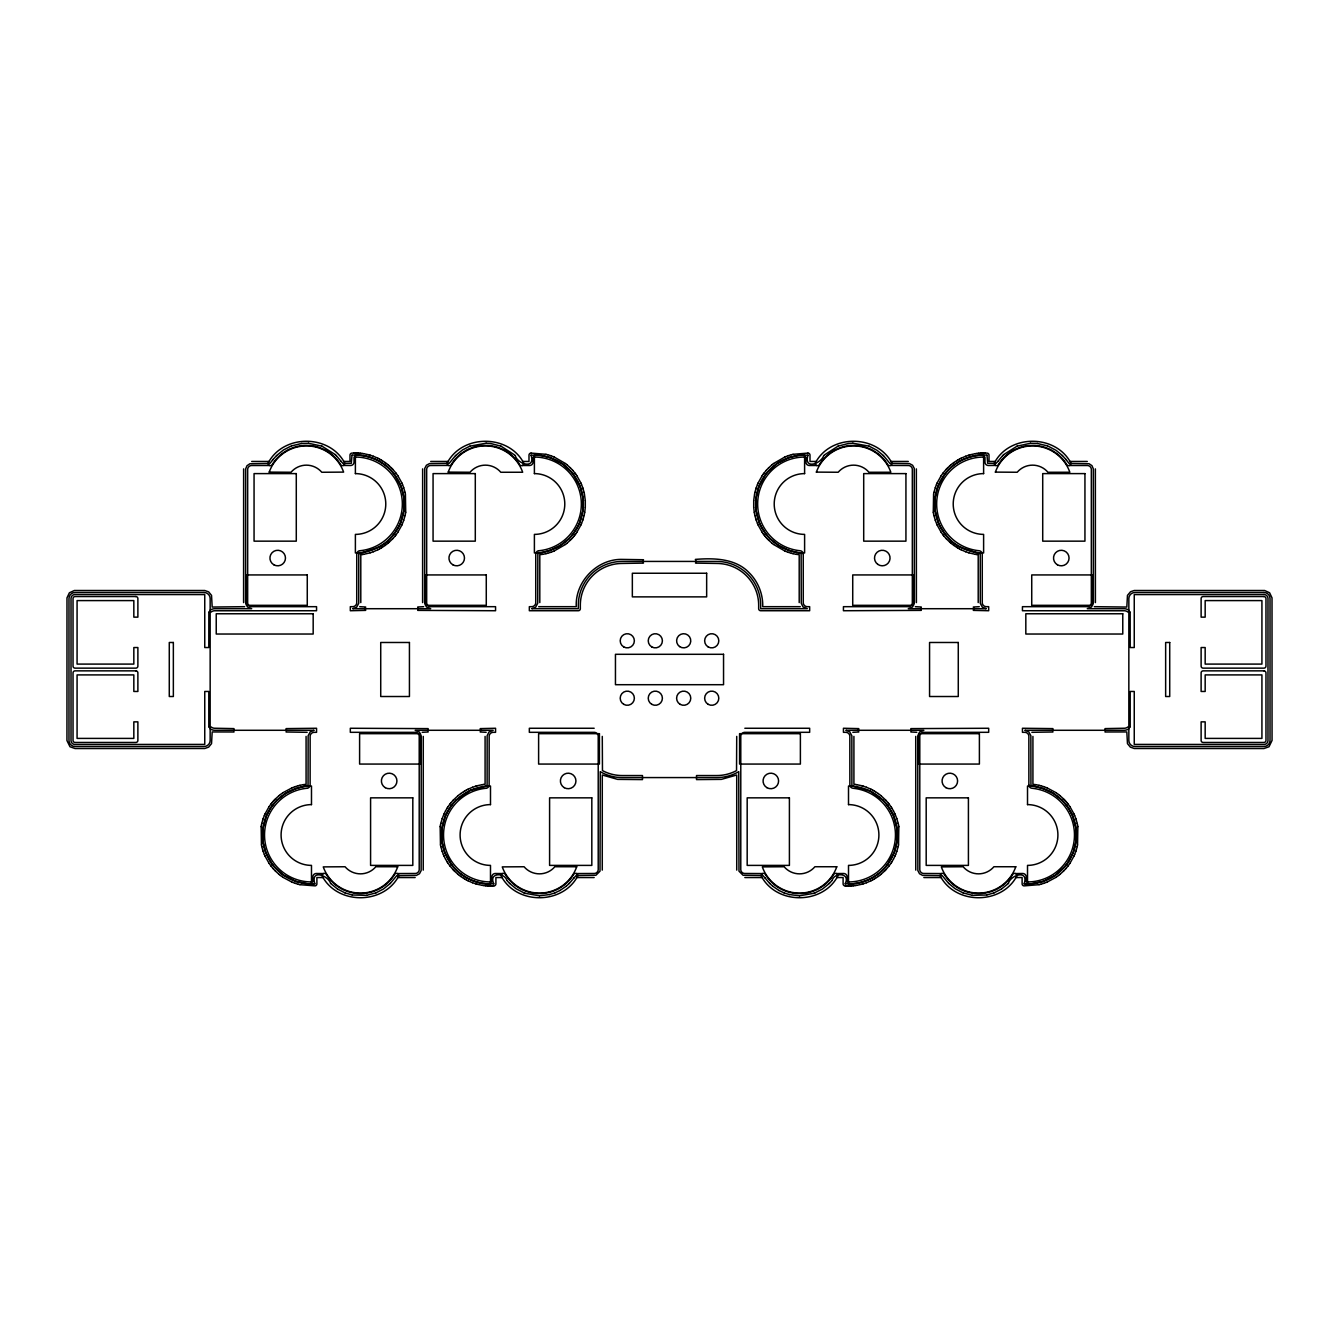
<?xml version="1.0" encoding="UTF-8"?>
<svg xmlns="http://www.w3.org/2000/svg" width="1339" height="1339" viewBox="0 0 1339 1339"><rect width="100%" height="100%" fill="white"/><g stroke="black" fill="none" stroke-linecap="round" stroke-linejoin="round"><path stroke-width="1.5" d="M243.631 468.884L243.598 602.6M422.639 468.884L422.605 602.6M423.241 870.116L423.275 736.4M585.294 507.297L585.294 500.702M602.265 870.116L602.282 774.996L617.614 779.382L642.486 779.599L642.486 775.549L622.267 775.549A41.944 41.944 0 0 1 602.466 770.611L602.282 736.4M753.706 500.702L753.706 507.297M585.294 507.381L584.725 512.268M753.706 500.619L754.577 494.091M262.929 828.623L262.929 841.377L265.641 852.24M403.943 510.377L403.943 497.623L401.231 486.76M441.937 828.623L441.937 841.377L444.648 852.24M582.95 510.377L582.95 497.623L580.239 486.76M261.155 826.732L261.456 844.909M262.929 828.59L266.227 816.271M403.943 510.41L400.646 522.729M405.717 512.268L405.416 494.091M440.163 826.732L440.464 844.909M441.937 828.59L445.234 816.271M582.95 510.41L579.653 522.729M261.172 826.648L261.456 825.092M405.416 513.908L405.7 512.352M440.18 826.648L440.464 825.092M584.423 513.908L584.708 512.352M933.584 494.091L933.283 512.268M898.536 844.909L898.837 826.732M1077.544 844.909L1077.845 826.732M261.473 825.008L261.808 823.468M405.064 515.532L405.399 513.992M440.481 825.008L440.816 823.468M584.072 515.532L584.407 513.992M754.593 494.007L754.928 492.467M933.601 494.007L933.936 492.467M898.184 846.533L898.519 844.993M1077.192 846.533L1077.527 844.993M261.825 823.368L262.662 820.238M405.048 515.632L403.692 520.352M440.832 823.368L442.188 818.648M584.055 515.632L583.218 518.762M754.945 492.384L755.782 489.237M933.952 492.384L935.308 487.647M898.168 846.616L896.812 851.353M1077.175 846.616L1076.338 849.763M262.695 820.154L263.18 818.648M582.699 520.352L583.185 518.846M755.815 489.153L756.301 487.647M1075.82 851.353L1076.305 849.847M263.197 818.564L264.352 815.518M403.675 520.436L401.867 525.005M442.205 818.564L444.012 813.995M582.683 520.436L581.528 523.482M756.317 487.563L757.472 484.517M758.761 486.76L755.866 499.196L756.05 510.377M935.325 487.563L936.48 484.517M937.769 486.76L934.873 499.196L935.057 510.377M894.352 852.24L897.247 839.804L897.063 828.623M896.795 851.437L895.64 854.483M1073.359 852.24L1076.255 839.804L1076.071 828.623M1075.803 851.437L1074.648 854.483M758.778 486.743L765.741 474.19M937.785 486.743L944.748 474.19M894.335 852.257L887.372 864.81M1073.342 852.257L1067.334 863.521M264.386 815.434L265.005 813.995M266.243 816.254L267.549 813.342M400.629 522.746L399.323 525.658M445.251 816.254L446.557 813.342M579.636 522.746L578.331 525.658M580.875 525.005L581.494 523.566M757.506 484.45L758.125 482.994M936.513 484.45L937.133 482.994M894.988 856.006L895.607 854.55M1073.995 856.006L1074.614 854.55M265.055 813.911L269.055 806.697M401.834 525.089L397.817 532.303M444.063 813.911L445.485 810.999M580.841 525.089L576.824 532.303M758.159 482.91L762.176 475.696M937.166 482.91L941.183 475.696M894.937 856.09L893.515 859.002M1073.945 856.09L1069.945 863.304M399.307 525.675L394.252 533.809M267.566 813.325L271.666 806.48M578.314 525.675L573.259 533.809M446.573 813.325L451.628 805.191M445.536 810.915L447.159 808.103M893.464 859.086L891.841 861.898M447.209 808.036L448.063 806.697M890.937 863.304L891.791 861.965M997.873 461.403L995.915 463.461L987.697 463.311L986.994 455.176M397.767 532.37L395.875 535.014M269.106 806.63L270.997 803.986M575.887 533.675L576.774 532.37M448.113 806.63L450.004 803.986M762.226 475.63L763.113 474.324M941.233 475.63L943.125 472.985M890.887 863.37L888.996 866.015M1069.894 863.37L1068.003 866.015M573.778 878.166L576.138 875.539L595.922 875.271L600.006 871.187L600.257 771.649L601.512 772.402A43.902 43.902 0 0 0 622.217 777.574L716.783 777.574A43.902 43.902 0 0 0 737.488 772.402L738.743 771.649L738.994 871.187L743.078 875.271L762.862 875.539L765.222 878.166M997.873 461.386L1002.727 455.578M272.503 460.281L269.875 463.445L249.908 463.746L246.979 465.721L245.656 468.918L245.623 602.6L247.38 606.902L251.682 608.709L214.893 608.709A8.101 8.101 0 0 0 210.374 610.065L210.156 610.233M573.778 878.166L569.326 883.422M271.683 806.463L272.62 805.191M574.883 535.014L575.837 533.742M763.163 474.257L764.117 472.985M1066.38 864.81L1067.317 863.538M272.503 460.265L273.34 459.177M393.248 535.064L394.235 533.826M394.838 536.32L395.825 535.081M271.047 803.919L272.035 802.68M272.637 805.174L273.625 803.936M572.255 535.064L573.243 533.826M573.845 536.32L574.833 535.081M450.055 803.919L451.042 802.68M451.645 805.174L452.632 803.936M764.167 472.918L766.226 470.407M765.757 474.173L766.745 472.935M943.175 472.918L946.355 469.169M944.765 474.173L945.752 472.935M886.368 866.065L887.355 864.827M888.945 866.082L885.765 869.831M1065.375 866.065L1066.363 864.827M1067.953 866.082L1065.894 868.593M273.357 459.177L276.554 455.578M832.172 880.359C834.113 872.191 850.985 872.66 845.127 883.824M832.172 880.359L829.393 883.422M393.248 535.081L391.139 537.475M394.787 536.387L392.645 538.83M272.085 802.613L273.106 801.408M273.625 803.919L276.838 800.371M572.255 535.081L569.042 538.629M572.774 537.592L573.795 536.387M451.092 802.613L453.235 800.17M452.649 803.919L455.846 800.371M766.745 472.918L777.39 463.294L788.855 457.637M945.752 472.918L947.861 470.525M886.351 866.082C878.25 876.024 866.099 882.518 853.328 883.74M1065.375 866.082L1054.73 875.706L1043.265 881.363M273.173 801.341L274.227 800.17M571.653 538.83L572.707 537.659M766.293 470.34L768.502 467.964M1065.827 868.66L1063.618 871.036M390.034 538.629L391.122 537.491M392.578 538.897L389.046 542.312M274.294 800.103L275.382 798.965M570.498 540.035L571.586 538.897M453.302 800.103L458.105 795.6M946.422 469.102L947.51 467.964M947.878 470.508C957.736 459.88 972.499 454.072 986.96 455.143M884.61 871.036L885.698 869.898M455.561 455.578L449.151 463.361L429.551 463.579L426.438 465.236L424.748 468.399L424.63 602.6L426.388 606.902L430.689 608.709L352.676 608.709L356.576 607.303L358.735 603.253L358.768 554.095C368.342 549.894 382.519 548.505 390.017 538.646M390.318 883.422L396.746 875.639L416.396 875.405L419.492 873.731L421.132 870.601L421.249 736.4L419.492 732.098L415.19 730.291L493.204 730.291L488.919 732.048L487.145 735.747L487.111 784.905L485.873 786.244M823.719 455.578C821.192 463.796 803.333 470.006 807.986 455.176M1008.401 883.422C1010.493 874.886 1029.088 869.279 1024.134 883.824M276.57 455.561L283.533 449.937L290.898 446.155M455.578 455.561L462.541 449.937L469.905 446.155M390.302 883.439L383.339 889.063L375.974 892.845M1002.727 455.561L1003.714 454.607M569.309 883.439L566.246 886.2M829.377 883.439L822.414 889.063L815.049 892.845M1008.401 883.439L1001.421 889.063M275.449 798.898L279.098 795.6M276.855 800.354L285.609 793.408L295.735 788.621M569.025 538.646L560.271 545.592L550.145 550.379M570.431 540.102L566.782 543.4M768.569 467.914L772.218 464.6M455.863 800.354L470.274 790.395L485.672 786.261M947.577 467.914L949.954 465.687M884.543 871.086L880.895 874.4M1063.551 871.086L1059.902 874.4M824.221 455.076L838.047 446.155M1003.731 454.607L1017.054 446.155M387.774 543.4L388.98 542.379M950.021 465.621L951.226 464.6M566.246 886.217L559.987 890.468M387.707 543.45L385.13 545.425M565.476 544.437L566.715 543.45M279.165 795.55L280.403 794.563M772.285 464.549L773.524 463.562M458.172 795.55L460.75 793.575M951.293 464.549L952.531 463.562M879.589 875.438L880.828 874.451M1058.597 875.438L1059.835 874.451M565.409 544.488L553.961 551.099M280.47 794.512L283.115 792.621M773.591 463.512L785.039 456.9M952.598 463.512L953.87 462.574M878.25 876.426L879.522 875.488M1128.844 728.767L1128.626 728.935A8.101 8.101 0 0 1 1124.107 730.291L1024.804 730.291L1028.703 731.697L1030.863 735.747L1030.946 785.29L1043.248 788.621M1058.53 875.488L1055.885 877.38M385.063 545.475L382.351 547.283M460.817 793.525L463.528 791.717M953.937 462.524L956.649 460.716M878.183 876.476L875.472 878.284M283.182 792.571L291.919 787.901M1055.818 877.43L1047.081 882.1M1001.421 889.063L994.057 892.845M380.929 548.153L382.285 547.333M956.716 460.666L958.071 459.863M463.595 791.667L464.951 790.847M874.049 879.137L875.405 878.334M379.473 548.957L380.845 548.187M958.155 459.813L959.527 459.043M465.035 790.813L466.407 790.043M872.593 879.957L873.965 879.187M559.97 890.485L554.982 892.845M377.983 549.726L379.389 549.007M959.611 459.009L961.017 458.273M466.491 789.993L467.897 789.274M871.103 880.727L872.509 879.991M377.899 549.76L373.397 551.718M961.101 458.239L965.603 456.281M467.981 789.24L472.483 787.282M871.019 880.761L866.517 882.719M343.454 465.436L350.768 465.503A3.414 3.414 0 0 0 354.032 462.122L354.032 457.084L355.387 457.051A46.949 46.949 0 0 1 402.286 501.69A46.949 46.949 0 0 1 359.99 550.731M522.327 465.503L529.775 465.503A3.414 3.414 0 0 0 533.039 462.122L533.056 457.084L534.395 457.051A46.949 46.949 0 0 1 581.293 501.69A46.949 46.949 0 0 1 538.998 550.731M890.602 465.436L908.696 465.52A4.05 4.05 0 0 1 912.328 469.152L912.328 603.019A4.05 4.05 0 0 1 908.696 606.651L843.436 606.684L843.436 610.735L921.299 610.383A4.385 4.385 0 0 1 921.299 607.019L915.307 606.684M1069.476 465.503L1087.703 465.52A4.05 4.05 0 0 1 1091.335 469.152L1091.335 603.019A4.05 4.05 0 0 1 1087.703 606.651L1022.444 606.684L1022.444 610.735L1124.71 610.768A6.076 6.076 0 0 1 1127.488 611.756L1127.639 611.873A2.025 2.025 0 0 0 1130.166 611.772L1130.2 647.54L1134.25 647.54L1134.25 594.583L1264.334 594.533A4.05 4.05 0 0 1 1267.983 598.182L1267.983 740.818A4.05 4.05 0 0 1 1264.334 744.467L1134.25 744.417L1134.25 691.46L1130.2 691.46L1130.2 727.261A2.025 2.025 0 0 0 1127.639 727.127L1127.488 727.244A6.076 6.076 0 0 1 1124.71 728.232L1104.976 728.617A4.385 4.385 0 0 1 1104.976 731.981L1126.819 731.948L1127.471 743.614L1130.334 747.112L1134.233 748.501L1263.949 748.534L1269.004 746.76L1272.05 740.434L1272.017 597.88L1269.606 592.775L1264.635 590.499L1134.233 590.499L1130.501 591.771L1127.471 595.386L1126.819 607.052L1094.314 606.684M323.419 873.564L316.205 873.497A3.414 3.414 0 0 0 312.841 876.878L312.841 881.916L311.485 881.949A46.949 46.949 0 0 1 264.586 837.31A46.949 46.949 0 0 1 306.882 788.269M502.426 873.564L495.212 873.497A3.414 3.414 0 0 0 491.848 876.878L491.848 881.916L490.492 881.949A46.949 46.949 0 0 1 443.594 837.31A46.949 46.949 0 0 1 485.89 788.269M762.51 873.564L744.417 873.48A4.05 4.05 0 0 1 740.785 869.848L740.785 735.981A4.05 4.05 0 0 1 744.417 732.349L809.66 732.316L809.66 728.265L744.835 728.265M941.518 873.564L923.425 873.48A4.05 4.05 0 0 1 919.793 869.848L919.793 735.981A4.05 4.05 0 0 1 923.425 732.349L988.684 732.316L988.684 728.265L910.821 728.617A4.385 4.385 0 0 1 910.821 731.981L916.813 732.316M785.123 456.867L788.169 455.729M553.877 551.132L550.831 552.287M292.002 787.868L295.049 786.713M1046.998 882.133L1043.951 883.271M469.922 446.155L486.107 443.209M838.063 446.155L848.056 443.56M1017.071 446.155L1030.511 443.259M375.974 892.845L366.652 895.339M554.982 892.845L549.726 894.536M815.049 892.845L813.761 893.331M994.057 892.845L986.793 894.988M291.551 445.904L301.593 443.477M373.313 551.752L370.233 552.789M965.687 456.248L968.766 455.21M472.567 787.248L475.646 786.211M866.433 882.752L863.354 883.79M813.761 893.331L799.534 895.791M788.253 455.695L791.366 454.758M788.872 457.62L798.195 455.444L807.953 455.143M550.128 550.379L537.843 553.71L537.742 603.186L535.583 607.303L531.717 608.709L578.314 608.709L578.314 605.328A43.902 43.902 0 0 1 622.217 561.426L716.783 561.426A43.902 43.902 0 0 1 760.686 605.328L760.686 608.709L807.317 608.709L803.032 606.952L801.258 603.253L801.124 553.576L788.872 550.379M550.747 552.304L547.634 553.258M295.132 786.696L298.246 785.742M295.752 788.621L308.054 785.29L308.137 735.747L310.297 731.697L314.163 730.291L214.893 730.291A8.101 8.101 0 0 1 210.374 728.935L210.156 728.767M1043.248 881.38L1030.729 883.874M1043.868 883.305L1040.754 884.242M370.15 552.823L363.739 554.313M968.85 455.176L970.373 454.758M475.73 786.177L477.253 785.742M861.747 884.242L863.27 883.824M791.449 454.724L792.973 454.339M546.027 553.66L547.551 553.275M970.457 454.724L975.261 453.687M298.329 785.725L299.852 785.34M477.337 785.725L482.14 784.687M861.663 884.276L856.86 885.313M1039.148 884.661L1040.671 884.276M549.726 894.536L539.466 895.791M793.056 454.323L807.886 453.101M545.944 553.677L542.747 554.313M299.953 785.323L303.133 784.687M1039.047 884.677L1024 885.882A2.025 2.025 0 0 1 1022.126 883.958L1022.109 877.547L1015.933 877.547M986.776 894.988L972.348 895.339M975.344 453.67L976.901 453.436M362.099 554.564L363.656 554.329M542.663 554.329L539.801 554.714L539.801 602.6M303.217 784.671L306.079 784.286L306.079 736.4M482.224 784.671L483.797 784.436M855.203 885.564L856.776 885.33M366.652 895.339L352.224 894.988M848.072 443.56L852.876 443.209M977.001 453.436L978.575 453.252M361.999 554.564L360.794 554.714L360.794 602.6M483.881 784.436L485.086 784.286L485.086 736.4M853.546 885.749L855.119 885.564M301.593 443.477L308.489 443.259M494.007 885.882L494.108 885.866A2.025 2.025 0 0 0 495.899 883.958L495.899 877.547L502.075 877.547M352.04 455.143C366.501 454.072 381.264 459.88 391.122 470.508M531.014 453.118L530.897 453.118A2.025 2.025 0 0 0 529.005 455.042L528.989 461.453L522.813 461.453M531.047 455.143L540.789 455.444L550.128 457.62M978.658 453.235L980.232 453.118M314.832 883.857L313.092 883.941M493.706 883.874L485.706 883.74M853.294 883.74L845.294 883.874M851.889 885.882L853.462 885.765M353.68 453.034L351.789 453.134A2.025 2.025 0 0 0 349.998 455.042L349.981 461.453L343.805 461.453M531.114 453.101L545.944 454.323M980.315 453.101L981.889 453.034M492.2 885.966L493.79 885.899M850.215 885.966L851.805 885.899M1030.712 883.874L1025.925 883.941M1030.511 443.259L1037.407 443.477M353.764 453.034L355.354 453M981.989 453.034L983.562 453M313.075 883.941L308.288 883.874M490.543 886L492.116 885.966M848.558 886L850.131 885.966M852.893 443.209L869.078 446.155M251.715 461.453L269.039 461.453M430.723 461.453L448.046 461.453M816.187 461.453L810.011 461.453L809.995 455.076A2.025 2.025 0 0 0 808.237 453.134L807.986 453.118M890.954 461.453L908.277 461.453M995.195 461.453L989.019 461.453L989.019 455.076A2.025 2.025 0 0 0 987.245 453.134L985.32 453.034M1069.961 461.453L1087.285 461.453M269.524 465.503L251.297 465.52A4.05 4.05 0 0 0 247.665 469.152L247.665 603.019A4.05 4.05 0 0 0 251.297 606.651L316.556 606.684L316.556 610.735L214.29 610.768A6.076 6.076 0 0 0 211.512 611.756L211.361 611.873A2.025 2.025 0 0 1 208.834 611.772L208.8 647.54L204.75 647.54L204.75 594.583L74.666 594.533A4.05 4.05 0 0 0 71.017 598.182L71.017 740.818A4.05 4.05 0 0 0 74.666 744.467L204.75 744.417L204.75 691.46L208.8 691.46L208.8 727.261A2.025 2.025 0 0 1 211.361 727.127L211.512 727.244A6.076 6.076 0 0 0 214.29 728.232L234.024 728.617A4.385 4.385 0 0 0 234.024 731.981L212.181 731.948L211.529 743.614L208.666 747.112L204.767 748.501L75.051 748.534L69.996 746.76L66.95 740.534L66.983 597.88L69.394 592.775L74.365 590.499L204.767 590.499L208.666 591.888L211.529 595.386L212.181 607.052L244.686 606.684M816.673 465.503L809.325 465.503A3.414 3.414 0 0 1 805.911 462.223L805.944 457.084L804.605 457.051A46.949 46.949 0 0 0 757.707 501.69A46.949 46.949 0 0 0 800.002 550.731A3.481 3.481 0 0 1 803.333 553.995M359.706 606.684L365.681 607.019A4.385 4.385 0 0 0 365.681 610.383L350.316 610.735L350.316 606.684L353.078 606.651A4.05 4.05 0 0 0 356.726 603.019L356.743 554.095A3.431 3.431 0 0 1 359.739 550.714M423.693 606.684L417.701 607.019A4.385 4.385 0 0 1 417.701 610.383L495.564 610.735L495.564 606.684L430.304 606.651A4.05 4.05 0 0 1 426.672 603.019L426.672 469.152A4.05 4.05 0 0 1 430.304 465.52L448.398 465.436M538.713 606.684L576.272 606.684C574.95 581.662 597.161 558.748 622.217 559.401L643.49 559.735A4.385 4.385 0 0 0 643.49 563.1L622.267 563.451A41.911 41.911 0 0 0 580.323 605.379L580.339 608.709A2.025 2.025 0 0 1 578.314 610.735L529.34 610.735L529.34 606.684L532.102 606.651A4.05 4.05 0 0 0 535.734 603.019L535.751 554.095A3.431 3.431 0 0 1 538.747 550.714M800.287 606.684L762.728 606.684C763.079 594.148 758.108 581.595 749.187 572.774C735.513 558.263 713.737 557.945 695.343 559.401L695.51 559.735A4.385 4.385 0 0 1 695.51 563.1L716.733 563.451A41.911 41.911 0 0 1 758.677 605.379L758.661 608.709A2.025 2.025 0 0 0 760.686 610.735L809.66 610.735L809.66 606.684L806.898 606.651A4.05 4.05 0 0 1 803.266 603.019L803.249 554.095M979.294 606.684L973.319 607.019A4.385 4.385 0 0 1 973.319 610.383L988.684 610.735L988.684 606.684L985.922 606.651A4.05 4.05 0 0 1 982.274 603.019L982.257 554.095A3.481 3.481 0 0 0 979.01 550.731A46.949 46.949 0 0 1 936.714 501.69A46.949 46.949 0 0 1 983.613 457.051L984.968 457.084L984.968 462.223A3.414 3.414 0 0 0 988.333 465.503L995.546 465.436M594.165 728.265L529.34 728.265L529.34 732.316L594.583 732.349A4.05 4.05 0 0 1 598.215 735.981L598.215 869.848A4.05 4.05 0 0 1 594.583 873.48L576.49 873.564M307.167 732.316L286.044 731.981A4.385 4.385 0 0 0 286.044 728.617L316.556 728.265L316.556 732.316L313.795 732.349A4.05 4.05 0 0 0 310.146 735.981L310.129 784.905A3.431 3.431 0 0 1 307.133 788.286M422.187 732.316L428.179 731.981A4.385 4.385 0 0 1 428.179 728.617L350.316 728.265L350.316 732.316L415.575 732.349A4.05 4.05 0 0 1 419.207 735.981L419.207 869.848A4.05 4.05 0 0 1 415.575 873.48L397.482 873.564M486.174 732.316L480.199 731.981A4.385 4.385 0 0 0 480.199 728.617L495.564 728.265L495.564 732.316L492.802 732.349A4.05 4.05 0 0 0 489.17 735.981L489.137 784.905A3.431 3.431 0 0 1 486.141 788.286M852.826 732.316L858.801 731.981A4.385 4.385 0 0 1 858.801 728.617L843.436 728.265L843.436 732.316L846.198 732.349A4.05 4.05 0 0 1 849.83 735.981L849.863 785.005A3.481 3.481 0 0 0 853.11 788.269A46.949 46.949 0 0 1 895.406 837.31A46.949 46.949 0 0 1 848.508 881.949L847.152 881.916L847.152 876.878A3.414 3.414 0 0 0 843.788 873.497L836.574 873.564M1031.833 732.316L1052.956 731.981A4.385 4.385 0 0 1 1052.956 728.617L1022.444 728.265L1022.444 732.316L1025.205 732.349A4.05 4.05 0 0 1 1028.854 735.981L1028.871 785.005M1015.581 873.564L1022.795 873.497A3.414 3.414 0 0 1 1026.21 876.777L1026.159 881.916L1027.515 881.949A46.949 46.949 0 0 0 1074.414 837.31A46.949 46.949 0 0 0 1032.118 788.269A3.481 3.481 0 0 1 1028.787 785.005M323.067 877.547L316.891 877.547L316.891 883.924A2.025 2.025 0 0 1 315.117 885.866L299.953 884.677M397.834 877.547L415.157 877.547M576.841 877.547L594.165 877.547M744.835 877.547L762.159 877.547M836.925 877.547L843.101 877.547L843.101 883.924A2.025 2.025 0 0 0 844.859 885.866L845.127 885.882M923.843 877.547L941.166 877.547M799.534 895.791L789.274 894.536M539.466 895.791L525.239 893.331M983.646 453L985.236 453.034M355.438 453L357.011 453.034M846.884 885.966L848.457 886M488.869 885.966L490.442 886M486.124 443.209L490.928 443.56M357.111 453.034L358.685 453.101M1025.908 883.941L1024.168 883.857M845.21 885.899L846.8 885.966M487.195 885.899L488.785 885.966M308.489 443.259L321.929 446.155M358.768 453.118L360.342 453.235M853.127 786.244L851.889 785.039L851.855 735.814L849.696 731.697L845.83 730.291L923.843 730.291L919.558 732.048L917.751 736.366L917.868 870.601L919.508 873.731L922.604 875.405L942.254 875.639L948.681 883.422M485.538 885.765L487.111 885.882M308.271 883.874L295.752 881.38M360.425 453.252L361.999 453.436M977.001 554.564L978.206 554.714L978.206 602.6M855.119 784.436L853.914 784.286L853.914 736.4M853.328 786.261L870.166 791.064L883.137 800.354M485.672 883.74C472.901 882.518 460.75 876.024 452.649 866.082M483.881 885.564L485.454 885.749M1037.407 443.477L1047.449 445.904M490.944 443.56L500.937 446.155M362.099 453.436L363.656 453.67M975.344 554.329L976.901 554.564M796.337 554.329L799.199 554.714L799.199 602.6M1035.783 784.671L1032.921 784.286L1032.921 736.4M855.203 784.436L856.776 784.671M482.224 885.33L483.797 885.564M972.348 895.339L963.026 892.845M975.261 554.313L968.85 552.823M363.739 453.687L368.543 454.724M796.253 554.313L793.056 553.677M1035.867 784.687L1039.047 785.323M856.86 784.687L861.663 785.725M482.14 885.313L477.337 884.276M352.207 894.988L344.943 892.845M546.027 454.339L547.551 454.724M791.449 553.275L792.973 553.66M1039.148 785.34L1040.671 785.725M298.329 884.276L299.852 884.661M789.274 894.536L784.018 892.845M547.634 454.758L550.747 455.695M791.366 553.258L788.253 552.304M368.627 454.758L370.15 455.176M1040.754 785.742L1043.868 786.696M861.747 785.742L863.27 786.177M475.73 883.824L477.253 884.242M298.246 884.242L295.132 883.305M968.766 552.789L965.687 551.752M370.233 455.21L373.313 456.248M863.354 786.211L866.433 787.248M475.646 883.79L472.567 882.752M550.831 455.729L553.877 456.867M550.145 457.637L562.916 464.181L572.255 472.918M788.855 550.379L778.746 545.592L769.975 538.646M788.169 552.287L785.123 551.132M1043.951 786.713L1046.998 787.868M1043.265 788.621L1053.375 793.408L1062.145 800.354M295.735 881.363L282.964 874.819L273.625 866.082M295.049 883.271L292.002 882.133M525.239 893.331L523.951 892.845M965.603 551.718L961.101 549.76M373.397 456.281L377.899 458.239M866.517 787.282L871.019 789.24M472.483 882.719L467.981 880.761M1048.102 446.155L1056.036 450.322L1062.43 455.561M869.095 446.155L877.028 450.322L883.422 455.561M500.953 446.155L514.779 455.076M321.946 446.155L335.269 454.607M963.026 892.845L955.092 888.678L948.698 883.439M784.018 892.845L779.03 890.485M523.951 892.845L516.017 888.678L509.623 883.439M344.943 892.845L337.579 889.063M785.039 551.099L773.591 544.488M553.961 456.9L565.409 463.512M1047.081 787.901L1055.818 792.571M291.919 882.1L283.182 877.43M959.611 549.007L961.017 549.726M377.983 458.273L379.389 459.009M871.103 789.274L872.509 789.993M466.491 879.991L467.897 880.727M958.155 548.187L959.527 548.957M379.473 459.043L380.845 459.813M872.593 790.043L873.965 790.813M465.035 879.187L466.407 879.957M779.013 890.468L772.754 886.217M956.716 547.333L958.071 548.153M380.929 459.863L382.285 460.666M874.049 790.847L875.405 791.667M463.595 878.334L464.951 879.137M956.649 547.283L953.937 545.475M382.351 460.716L385.063 462.524M875.472 791.717L878.183 793.525M463.528 878.284L460.817 876.476M337.579 889.063L330.599 883.439M1055.885 792.621L1058.53 794.512M283.115 877.38L280.47 875.488M1128.844 610.233L1128.626 610.065A8.101 8.101 0 0 0 1124.107 608.709L1087.285 608.709L1091.57 606.952L1093.377 602.634L1093.344 468.918L1091.971 465.671L1089.092 463.746L1069.125 463.445L1066.497 460.281M953.87 545.425L951.293 543.45M878.25 793.575L880.828 795.55M385.13 462.574L386.402 463.512M459.478 875.488L460.75 876.426M772.285 543.45L773.524 544.437M1058.597 794.563L1059.835 795.55M565.476 463.562L566.715 464.549M386.469 463.562L387.707 464.549M458.172 874.451L459.411 875.438M279.165 874.451L280.403 875.438M772.754 886.2L769.691 883.439M950.021 542.379L951.226 543.4M772.218 543.4L768.569 540.102M1059.902 795.6L1063.551 798.898M566.782 464.6L570.431 467.914M880.895 795.6L885.698 800.103M387.774 464.6L388.98 465.621M458.105 874.4L454.457 871.086M279.098 874.4L275.449 871.086M949.954 542.312L946.422 538.897M389.046 465.687L391.423 467.914M335.286 454.607L336.273 455.561M948.983 538.646C956.481 548.505 970.658 549.894 980.232 554.095L980.265 603.253L982.424 607.303L986.291 608.709L908.277 608.709L912.562 606.952L914.37 602.634L914.252 468.399L912.612 465.269L909.516 463.595L889.849 463.361L883.439 455.578M1062.446 455.578L1065.643 459.177M515.281 455.578C517.373 464.114 535.968 469.721 531.014 455.176M769.674 883.422L765.222 878.166M336.273 455.578L341.127 461.386M509.607 883.422L506.828 880.359M330.599 883.422C328.072 875.221 310.213 868.994 314.866 883.824M947.878 537.491L948.966 538.629M1063.618 798.965L1064.706 800.103M1062.162 800.371L1065.375 803.919M769.958 538.629L766.745 535.081M767.414 538.897L768.502 540.035M570.498 467.964L572.707 470.34M883.154 800.371L886.351 803.919M391.49 467.964L392.578 469.102M453.302 869.898L454.39 871.036M275.382 871.036L273.173 868.66M947.861 537.475L945.752 535.081M946.355 538.83L944.213 536.387M1064.773 800.17L1065.827 801.341M766.293 537.659L767.347 538.83M885.765 800.17L887.908 802.613M392.645 469.169L395.825 472.918M391.139 470.525L393.248 472.918M453.235 869.831L450.055 866.082M1065.894 801.408L1066.915 802.613M765.205 536.387L766.226 537.592M572.774 470.407L574.833 472.918M273.106 868.593L271.047 866.082M506.828 880.359C504.736 872.292 488.149 872.593 493.873 883.824M944.765 533.826L945.752 535.064M943.175 535.081L944.162 536.32M1066.965 802.68L1067.953 803.919M1065.375 803.936L1066.363 805.174M765.757 533.826L766.745 535.064M764.167 535.081L765.155 536.32M887.958 802.68L888.945 803.919M886.368 803.936L887.355 805.174M572.255 472.935L573.243 474.173M393.248 472.935L394.235 474.173M451.645 864.827L452.632 866.065M272.637 864.827L273.625 866.065M1065.66 459.177L1066.497 460.265M944.748 533.809L939.693 525.675M943.125 535.014L941.233 532.37M1068.003 803.986L1069.894 806.63M1066.38 805.191L1067.317 806.463M765.741 533.809L760.686 525.675M763.163 533.742L764.117 535.014M888.996 803.986L890.887 806.63M887.372 805.191L892.427 813.325M574.883 472.985L575.837 474.257M573.259 474.19L580.222 486.743M395.875 472.985L397.767 475.63M394.252 474.19L401.215 486.743M451.628 864.81L444.665 852.257M450.004 866.015L448.113 863.37M271.683 863.538L272.62 864.81M270.997 866.015L269.106 863.37M1067.334 806.48L1071.434 813.325M762.226 532.37L763.113 533.675M575.887 474.324L576.774 475.63M271.666 863.521L265.658 852.257M341.127 461.403L342.951 463.445L351.303 463.311L352.006 455.176M941.183 532.303L937.166 525.089M1069.945 806.697L1073.945 813.911M762.176 532.303L758.159 525.089M890.937 806.697L891.791 808.036M576.824 475.696L580.841 482.91M397.817 475.696L401.834 482.91M447.209 861.965L448.063 863.304M269.055 863.304L265.055 856.09M891.841 808.103L893.464 810.915M447.159 861.898L445.536 859.086M893.515 810.999L894.937 813.911M445.485 859.002L444.063 856.09M939.677 525.658L938.371 522.746M1071.451 813.342L1072.757 816.254M760.669 525.658L759.364 522.746M892.444 813.342L893.749 816.254M1073.995 813.995L1074.614 815.434M937.133 525.005L935.325 520.436M894.988 813.995L896.795 818.564M757.506 523.566L758.125 525.005M580.875 482.994L581.494 484.45M401.867 482.994L402.487 484.45M443.393 854.55L444.012 856.006M264.386 854.55L265.005 856.006M1074.648 815.518L1075.803 818.564M1072.773 816.271L1076.071 828.59M938.354 522.729L935.057 510.41M893.766 816.271L897.063 828.59M759.347 522.729L756.05 510.41M757.472 523.482L756.317 520.436M581.528 484.517L582.683 487.563M402.52 484.517L403.675 487.563M443.36 854.483L442.205 851.437M264.352 854.483L263.197 851.437M1075.82 818.648L1076.305 820.154M935.308 520.352L933.952 515.632M896.812 818.648L898.168 823.368M755.815 518.846L756.301 520.352M582.699 487.647L583.185 489.153M403.692 487.647L405.048 492.384M442.188 851.353L440.832 846.616M262.695 849.847L263.18 851.353M1076.338 820.238L1077.175 823.368M755.782 518.762L754.945 515.632M583.218 489.237L584.055 492.384M262.662 849.763L261.825 846.616M1077.192 823.468L1077.527 825.008M933.601 513.992L933.936 515.532M898.184 823.468L898.519 825.008M754.593 513.992L754.928 515.532M584.072 492.467L584.407 494.007M405.064 492.467L405.399 494.007M440.481 844.993L440.816 846.533M261.473 844.993L261.808 846.533M1077.544 825.092L1077.828 826.648M933.3 512.352L933.584 513.908M898.536 825.092L898.82 826.648M754.292 512.352L754.577 513.908M584.423 494.091L585.294 500.619M754.275 512.268L753.706 507.381M1095.369 468.884L1095.402 602.6M916.361 468.884L916.395 602.6M915.759 870.116L915.725 736.4M736.735 870.116L736.718 774.996L721.386 779.382L696.514 779.599L696.514 775.549L716.733 775.549A41.944 41.944 0 0 0 736.534 770.611L736.718 736.4M269.206 472.115L291.015 472.249A20.219 20.219 0 0 1 321.795 472.265L343.621 472.115A39.517 39.517 0 0 0 269.206 472.115M448.214 472.115L470.022 472.249A20.219 20.219 0 0 1 500.803 472.265L522.679 472.249A39.517 39.517 0 0 0 448.214 472.115M397.716 866.751L397.666 866.885A39.517 39.517 0 0 1 323.251 866.885L345.06 866.751A20.219 20.219 0 0 0 375.841 866.735L397.716 866.751M576.724 866.751L576.674 866.885A39.517 39.517 0 0 1 502.259 866.885L524.068 866.751A20.219 20.219 0 0 0 554.848 866.735L576.724 866.751M816.372 472.115L838.181 472.249A20.219 20.219 0 0 1 868.961 472.265L890.837 472.249A39.517 39.517 0 0 0 816.372 472.115M836.791 866.751L836.741 866.885A39.517 39.517 0 0 1 762.326 866.885L784.135 866.751A20.219 20.219 0 0 0 814.915 866.735L836.791 866.751M995.379 472.115L1017.188 472.249A20.219 20.219 0 0 1 1047.968 472.265L1069.844 472.249A39.517 39.517 0 0 0 995.379 472.115M1015.799 866.751L1015.749 866.885A39.517 39.517 0 0 1 941.334 866.885L963.143 866.751A20.219 20.219 0 0 0 993.923 866.735L1015.799 866.751M268.871 461.704L268.486 462.306A2.193 2.193 0 0 0 269.189 465.336A2.193 2.193 0 0 0 272.219 464.633A40.036 40.036 0 0 1 340.625 464.633A2.193 2.193 0 0 0 343.638 465.336A2.193 2.193 0 0 0 344.341 462.306C329.059 434.522 284.655 434.204 268.888 461.67M447.879 461.704L447.494 462.306A2.193 2.193 0 0 0 448.214 465.336A2.193 2.193 0 0 0 451.226 464.633A40.036 40.036 0 0 1 519.632 464.633A2.193 2.193 0 0 0 522.645 465.336A2.193 2.193 0 0 0 523.348 462.306C508.067 434.572 463.662 434.221 447.896 461.67M398.386 876.694C382.971 904.695 337.947 904.746 322.532 876.694A2.193 2.193 0 0 1 323.235 873.664A2.193 2.193 0 0 1 326.264 874.367A40.036 40.036 0 0 0 394.654 874.367A2.193 2.193 0 0 1 397.683 873.664A2.193 2.193 0 0 1 398.386 876.694M816.037 461.704L815.652 462.306A2.193 2.193 0 0 0 816.355 465.336A2.193 2.193 0 0 0 819.384 464.633A40.036 40.036 0 0 1 887.774 464.633A2.193 2.193 0 0 0 890.786 465.336A2.193 2.193 0 0 0 891.506 462.306C876.225 434.589 831.804 434.187 816.054 461.67M577.394 876.694C561.978 904.712 516.954 904.746 501.539 876.694A2.193 2.193 0 0 1 502.242 873.664A2.193 2.193 0 0 1 505.272 874.367A40.036 40.036 0 0 0 573.661 874.367A2.193 2.193 0 0 1 576.691 873.664A2.193 2.193 0 0 1 577.394 876.694M995.044 461.704L994.659 462.306A2.193 2.193 0 0 0 995.362 465.336A2.193 2.193 0 0 0 998.392 464.633A40.036 40.036 0 0 1 1066.781 464.633A2.193 2.193 0 0 0 1069.811 465.336A2.193 2.193 0 0 0 1070.514 462.306C1055.232 434.589 1010.811 434.154 995.061 461.67M837.461 876.694C822.046 904.746 777.022 904.712 761.606 876.694A2.193 2.193 0 0 1 762.309 873.664A2.193 2.193 0 0 1 765.339 874.367A40.036 40.036 0 0 0 833.745 874.367A2.193 2.193 0 0 1 836.758 873.664A2.193 2.193 0 0 1 837.461 876.694M1016.468 876.694C1001.053 904.746 956.029 904.695 940.614 876.694A2.193 2.193 0 0 1 941.317 873.664A2.193 2.193 0 0 1 944.346 874.367A40.036 40.036 0 0 0 1012.753 874.367A2.193 2.193 0 0 1 1015.765 873.664A2.193 2.193 0 0 1 1016.468 876.694M296.287 473.604L254.059 473.604L254.059 541.157L296.287 541.157L296.287 473.604M475.295 473.604L433.066 473.604L433.066 541.157L475.295 541.157L475.295 473.604M905.934 473.604L863.705 473.604L863.705 541.157L905.934 541.157L905.934 473.604M1084.941 473.604L1042.713 473.604L1042.713 541.157L1084.941 541.157L1084.941 473.604M706.657 573.243L632.343 573.243L632.343 596.876L706.657 596.876L706.657 573.243M307.267 574.933L246.46 574.933L246.46 605.328L307.267 605.328L307.267 574.933M486.275 574.933L425.467 574.933L425.467 605.328L486.275 605.328L486.275 574.933M913.533 574.933L852.725 574.933L852.725 605.328L913.533 605.328L913.533 574.933M1092.54 574.933L1031.733 574.933L1031.733 605.328L1092.54 605.328L1092.54 574.933M204.08 592.491L75.051 592.491A6.076 6.076 0 0 0 68.975 598.566L68.975 740.434A6.076 6.076 0 0 0 75.051 746.509L204.08 746.509A6.076 6.076 0 0 0 210.156 740.434L210.156 598.566A6.076 6.076 0 0 0 204.08 592.491M1263.949 592.491L1134.92 592.491A6.076 6.076 0 0 0 1128.844 598.566L1128.844 740.434A6.076 6.076 0 0 0 1134.92 746.509L1263.949 746.509A6.076 6.076 0 0 0 1270.025 740.434L1270.025 598.566A6.076 6.076 0 0 0 1263.949 592.491M135.858 596.541L75.051 596.541A2.025 2.025 0 0 0 73.026 598.566L73.026 666.119A2.025 2.025 0 0 0 75.051 668.144L135.858 668.144A2.025 2.025 0 0 0 137.884 666.119L137.884 647.54L133.833 647.54L133.833 664.094L77.076 664.094L77.076 600.592L133.833 600.592L133.833 617.145L137.884 617.145L137.884 598.566A2.025 2.025 0 0 0 135.858 596.541M1263.949 596.541L1203.142 596.541A2.025 2.025 0 0 0 1201.116 598.566L1201.116 617.145L1205.167 617.145L1205.167 600.592L1261.924 600.592L1261.924 664.094L1205.167 664.094L1205.167 647.54L1201.116 647.54L1201.116 666.119A2.025 2.025 0 0 0 1203.142 668.144L1263.949 668.144A2.025 2.025 0 0 0 1265.974 666.119L1265.974 598.566A2.025 2.025 0 0 0 1263.949 596.541M313.175 613.764L216.232 613.764L216.232 634.033L313.175 634.033L313.175 613.764M1122.768 613.764L1025.825 613.764L1025.825 634.033L1122.768 634.033L1122.768 613.764M173.35 642.486L169.283 642.486L169.283 696.514L173.35 696.514L173.35 642.486M409.433 642.486L380.728 642.486L380.728 696.514L409.433 696.514L409.433 642.486M958.272 642.486L929.567 642.486L929.567 696.514L958.272 696.514L958.272 642.486M1169.717 642.486L1165.65 642.486L1165.65 696.514L1169.717 696.514L1169.717 642.486M723.545 654.302L615.455 654.302L615.455 684.698L723.545 684.698L723.545 654.302M135.858 670.856L75.051 670.856A2.025 2.025 0 0 0 73.026 672.881L73.026 740.434A2.025 2.025 0 0 0 75.051 742.459L135.858 742.459A2.025 2.025 0 0 0 137.884 740.434L137.884 721.855L133.833 721.855L133.833 738.408L77.076 738.408L77.076 674.906L133.833 674.906L133.833 691.46L137.884 691.46L137.884 672.881A2.025 2.025 0 0 0 135.858 670.856M1263.949 670.856L1203.142 670.856A2.025 2.025 0 0 0 1201.116 672.881L1201.116 691.46L1205.167 691.46L1205.167 674.906L1261.924 674.906L1261.924 738.408L1205.167 738.408L1205.167 721.855L1201.116 721.855L1201.116 740.434A2.025 2.025 0 0 0 1203.142 742.459L1263.949 742.459A2.025 2.025 0 0 0 1265.974 740.434L1265.974 672.881A2.025 2.025 0 0 0 1263.949 670.856M420.413 733.672L359.605 733.672L359.605 764.067L420.413 764.067L420.413 733.672M599.42 733.672L538.613 733.672L538.613 764.067L599.42 764.067L599.42 733.672M800.387 733.672L739.58 733.672L739.58 764.067L800.387 764.067L800.387 733.672M979.395 733.672L918.587 733.672L918.587 764.067L979.395 764.067L979.395 733.672M412.814 797.843L370.585 797.843L370.585 865.396L412.814 865.396L412.814 797.843M591.821 797.843L549.593 797.843L549.593 865.396L591.821 865.396L591.821 797.843M789.407 797.843L747.179 797.843L747.179 865.396L789.407 865.396L789.407 797.843M968.415 797.843L926.186 797.843L926.186 865.396L968.415 865.396L968.415 797.843M1027.515 804.605L1027.515 786.026A48.974 48.974 0 0 1 1076.489 835A48.974 48.974 0 0 1 1027.515 883.974L1027.515 865.396A30.395 30.395 0 0 0 1057.91 835A30.395 30.395 0 0 0 1027.515 804.605M983.613 473.604L983.613 455.026A48.974 48.974 0 0 0 934.639 504A48.974 48.974 0 0 0 983.613 552.974L983.613 534.395A30.395 30.395 0 0 1 953.217 504A30.395 30.395 0 0 1 983.613 473.604M848.508 804.605L848.508 786.026A48.974 48.974 0 0 1 897.481 835A48.974 48.974 0 0 1 848.508 883.974L848.508 865.396A30.395 30.395 0 0 0 878.903 835A30.395 30.395 0 0 0 848.508 804.605M804.605 473.604L804.605 455.026A48.974 48.974 0 0 0 755.631 504A48.974 48.974 0 0 0 804.605 552.974L804.605 534.395A30.395 30.395 0 0 1 774.21 504A30.395 30.395 0 0 1 804.605 473.604M534.395 473.604L534.395 455.026A48.974 48.974 0 0 1 583.369 504A48.974 48.974 0 0 1 534.395 552.974L534.395 534.395A30.395 30.395 0 0 0 564.79 504A30.395 30.395 0 0 0 534.395 473.604M490.492 804.605L490.492 786.026A48.974 48.974 0 0 0 441.519 835A48.974 48.974 0 0 0 490.492 883.974L490.492 865.396A30.395 30.395 0 0 1 460.097 835A30.395 30.395 0 0 1 490.492 804.605M355.387 473.604L355.387 455.026A48.974 48.974 0 0 1 404.361 504A48.974 48.974 0 0 1 355.387 552.974L355.387 534.395A30.395 30.395 0 0 0 385.783 504A30.395 30.395 0 0 0 355.387 473.604M311.485 804.605L311.485 786.026A48.974 48.974 0 0 0 262.511 835A48.974 48.974 0 0 0 311.485 883.974L311.485 865.396A30.395 30.395 0 0 1 281.09 835A30.395 30.395 0 0 1 311.485 804.605M708.18 646.938A7.097 7.097 0 0 0 718.809 640.795A7.097 7.097 0 0 0 708.18 634.653A7.097 7.097 0 0 0 708.18 646.938M708.18 704.347A7.097 7.097 0 0 0 718.809 698.205A7.097 7.097 0 0 0 708.18 692.062A7.097 7.097 0 0 0 708.18 704.347M679.559 646.553A7.097 7.097 0 0 0 690.74 641.481A7.097 7.097 0 0 0 680.764 634.335A7.097 7.097 0 0 0 679.559 646.553M680.145 704.347A7.097 7.097 0 0 0 690.773 698.205A7.097 7.097 0 0 0 680.145 692.062A7.097 7.097 0 0 0 680.145 704.347M651.775 646.938A7.097 7.097 0 0 0 662.403 640.795A7.097 7.097 0 0 0 651.775 634.653A7.097 7.097 0 0 0 651.775 646.938M651.775 704.347A7.097 7.097 0 0 0 662.403 698.205A7.097 7.097 0 0 0 651.775 692.062A7.097 7.097 0 0 0 651.775 704.347M623.74 646.938A7.097 7.097 0 0 0 634.368 640.795A7.097 7.097 0 0 0 623.74 634.653A7.097 7.097 0 0 0 623.74 646.938M623.74 704.347A7.097 7.097 0 0 0 634.368 698.205A7.097 7.097 0 0 0 623.74 692.062A7.097 7.097 0 0 0 623.74 704.347M766.946 787.683A7.766 7.766 0 0 0 778.595 780.955A7.766 7.766 0 0 0 766.946 774.227A7.766 7.766 0 0 0 766.946 787.683M945.953 787.683A7.766 7.766 0 0 0 957.603 780.955A7.766 7.766 0 0 0 945.953 774.227A7.766 7.766 0 0 0 945.953 787.683M877.765 564.355A7.766 7.766 0 0 0 890.017 558.798A7.766 7.766 0 0 0 879.07 550.965A7.766 7.766 0 0 0 877.765 564.355M1057.408 564.773A7.766 7.766 0 0 0 1069.058 558.045A7.766 7.766 0 0 0 1057.408 551.317A7.766 7.766 0 0 0 1057.408 564.773M564.288 787.683A7.766 7.766 0 0 0 575.937 780.955A7.766 7.766 0 0 0 564.288 774.227A7.766 7.766 0 0 0 564.288 787.683M385.281 787.683A7.766 7.766 0 0 0 396.93 780.955A7.766 7.766 0 0 0 385.281 774.227A7.766 7.766 0 0 0 385.281 787.683M452.833 564.773A7.766 7.766 0 0 0 464.482 558.045A7.766 7.766 0 0 0 452.833 551.317A7.766 7.766 0 0 0 452.833 564.773M273.825 564.773A7.766 7.766 0 0 0 285.475 558.045A7.766 7.766 0 0 0 273.825 551.317A7.766 7.766 0 0 0 273.825 564.773"/></g></svg>
